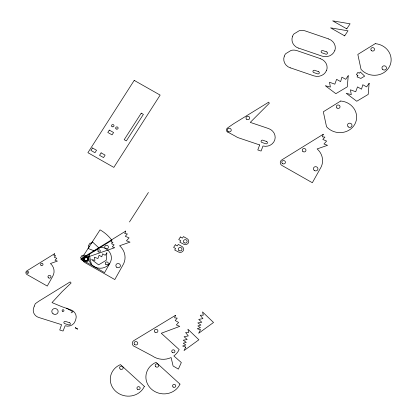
<?xml version="1.0" encoding="UTF-8"?>
<svg xmlns="http://www.w3.org/2000/svg" width="417" height="417" viewBox="0 0 417 417"><rect width="100%" height="100%" fill="white"/><g stroke="black" fill="none" stroke-linecap="round" stroke-linejoin="round"><path stroke-width="0.63" d="M84.651 261.459L80.966 259.525L100.059 229.856A37.337 34.595 7.8 0 1 111.86 240.317L111.214 242.032L112.965 242.22L111.574 243.783L114.091 244.862L112.329 246.807L114.717 247.693L81.117 259.332M109.833 263.242L104.578 272.635L94.268 266.671M129.468 221.969L148.416 192.492M346.767 28.841L350.082 23.811L332.672 20.85L346.829 28.877M344.677 35.841L347.992 30.811L330.582 27.856L344.734 35.878M111.86 240.317L84.187 257.435A2.356 2.184 7.8 0 0 84.338 261.131L94.409 266.75M71.099 312.833L72.959 311.807L66.48 308.142M328.56 38.901L305.119 30.884A10.128 9.383 7.8 0 0 299.312 30.665L293.907 33.959A9.831 9.106 7.8 0 0 292.484 36.383M298.577 48.101L322.023 56.113A10.018 9.283 7.8 0 0 334.757 50.629M320.36 58.625L296.92 50.613A10.128 9.383 7.8 0 0 291.113 50.394L285.708 53.684A9.831 9.106 7.8 0 0 284.29 56.107M290.378 67.825L313.824 75.842A10.018 9.283 7.8 0 0 326.558 70.353M83.895 254.975L87.502 257.023M83.233 256.002L82.086 255.35L80.418 257.941L81.57 258.592M91.333 264.305L89.191 254.339A11.384 10.545 7.8 0 0 97.526 267.938A11.384 10.545 7.8 0 0 111.292 259.421A11.384 10.545 7.8 0 0 100.789 247.166M298.556 48.163A9.737 9.023 7.8 0 1 292.52 36.394M328.539 38.969A9.857 9.132 7.8 0 1 334.835 50.655M290.357 67.888A9.737 9.023 7.8 0 1 284.321 56.123M320.339 58.693A9.857 9.132 7.8 0 1 326.636 70.379M106.851 252.874L106.231 260.286L98.6 264.842L91.563 259.53L94.956 260.443L94.372 257.221L97.912 258.514L99.105 255.282L101.779 256.799L102.634 253.833L105.188 255.282L106.851 252.874M348.226 75.717L347.298 86.84L335.852 93.679L325.291 85.709L330.389 87.075L329.513 82.238L334.82 84.182L336.608 79.334L340.621 81.612L341.904 77.161L345.735 79.334L348.226 75.717M369.128 83.291L368.201 94.414L356.759 101.253L346.199 93.283L351.291 94.649L350.416 89.811L355.722 91.756L357.51 86.908L361.523 89.181L362.811 84.734L366.642 86.908L369.128 83.291M175.463 315.341L174.614 317.837L177.235 318.124L175.234 320.517L178.606 322.44L176.344 324.937L179.763 326.37L161.28 333.266L179.154 349.55A17.769 16.466 7.8 0 1 173.853 355.941L181.332 362.545L178.361 369.102L173.102 365.996L171.1 357.557A17.769 16.466 7.8 0 1 152.231 355.863L134.967 346.689A3.659 3.393 7.8 0 1 132.314 343.884A3.659 3.393 7.8 0 1 133.94 340.543L175.463 315.341M34.298 306.094L33.621 308.048A8.001 7.417 7.8 0 0 33.344 311.478C33.793 314.345 36.065 316.67 38.802 317.478L61.575 324.666L59.735 329.988L63.056 331.035L65.125 325.786A8.001 7.417 7.8 0 0 75.169 321.163L75.847 319.208A8.001 7.417 7.8 0 0 70.666 309.779L61.695 306.625L52.005 302.606L61.898 291.869L71.125 282.992L70.145 281.897L38.76 301.251L35.273 303.712L34.298 306.094M54.544 253.739L53.897 255.459L55.649 255.642L54.252 257.211L56.775 258.29L55.008 260.234L57.395 261.115L50.457 263.523A11.384 10.545 7.8 0 1 52.516 276.664L47.262 286.062L27.022 274.558A2.356 2.184 7.8 0 1 26.87 270.857L54.544 253.739M125.725 231.081L124.756 233.656L127.383 233.932L125.293 236.283L129.072 237.898L126.424 240.817L130.01 242.141L119.601 245.749A17.071 15.82 7.8 0 1 122.687 265.467L114.8 279.562L84.442 262.303A3.539 3.279 7.8 0 1 84.218 256.757L125.725 231.081M259.671 144.944L257.789 149.938L261.084 151.063L262.986 146.018A9.888 9.164 7.8 0 0 274.787 139.893A9.888 9.164 7.8 0 0 268.501 128.53L250.257 122.384L269.314 103.27L268.704 102.17L233.775 123.646L227.76 127.79A2.862 2.648 7.8 0 0 228.928 132.695L235.84 136.448A9.888 9.164 7.8 0 0 238.555 137.829L259.671 144.944M323.264 134.253L322.294 136.833L324.921 137.104L322.831 139.46L326.61 141.071L323.962 143.995L327.548 145.319L317.139 148.921A17.071 15.82 7.8 0 1 320.225 168.64L312.338 182.735L281.981 165.476A3.539 3.279 7.8 0 1 281.756 159.93L323.264 134.253M185.747 347.116L184.027 350.567L198.893 339.777L187.911 329.206L188.682 332.485L185.612 332.521L188.296 335.925L184.095 336.691L187.181 339.553L183.219 340.204L186.274 342.341L183.272 343.227L185.805 344.963L182.641 346.016L185.747 347.116M200.374 329.826L198.654 333.272L213.52 322.482L202.537 311.916L203.308 315.195L200.238 315.231L202.923 318.63L198.721 319.396L201.807 322.258L197.846 322.909L200.9 325.046L197.898 325.932L200.431 327.673L197.267 328.721L200.374 329.826M89.238 246.546L88.102 248.485L94.383 250.935L99.074 248.11L92.397 241.886L91.26 243.575L90.14 242.991L88.227 245.967L89.238 246.546M357.901 75.467L357.051 76.926L360.887 78.412L364.661 76.155L360.272 71.974L359.418 73.241L357.854 72.396L356.42 74.627L357.901 75.467M134.211 80.387L87.904 152.69L113.836 167.394L160.144 95.092L134.211 80.387M92.506 147.978L90.927 150.433L94.972 152.726L96.546 150.271L92.506 147.978M109.296 130.104L107.784 132.45L112.069 134.879L113.58 132.528L109.296 130.104M101.117 152.862L99.538 155.317L103.531 157.584L105.11 155.124L101.117 152.862M141.243 113.169L124.193 139.695L126.335 140.91L143.385 114.378L141.243 113.169M75.441 327.705L75.295 327.929L77.562 329.216L77.708 328.987L75.441 327.705M175.291 244.805L173.623 247.401L175.63 248.537L174.692 249.997L178.377 251.931A3.477 3.221 7.8 0 0 183.131 250.883A3.477 3.221 7.8 0 0 181.906 246.437L178.299 244.393L177.298 245.947L175.291 244.805M180.399 236.976L178.731 239.567L180.769 240.724L179.831 242.183L183.516 244.117A3.477 3.221 7.8 0 0 188.275 243.069A3.477 3.221 7.8 0 0 187.045 238.623L183.438 236.58L182.438 238.133L180.399 236.976M375.222 43.665L357.828 54.424L361.039 69.378A17.071 15.82 7.8 0 0 389.311 66.902A17.071 15.82 7.8 0 0 375.222 43.665M340.715 101.018L323.321 111.777L326.532 126.726A17.071 15.82 7.8 0 0 354.804 124.256A17.071 15.82 7.8 0 0 340.715 101.018M69.462 322.69L65.511 321.444A1.256 1.162 7.8 0 0 63.937 322.169A1.256 1.162 7.8 0 0 64.75 323.649L68.696 324.895A1.256 1.162 7.8 0 0 70.275 324.171A1.256 1.162 7.8 0 0 69.462 322.69M326.647 51.89L322.852 50.593A1.293 1.199 7.8 0 0 321.205 51.301A1.293 1.199 7.8 0 0 322.002 52.839L325.797 54.137A1.293 1.199 7.8 0 0 327.439 53.428A1.293 1.199 7.8 0 0 326.647 51.89M318.447 71.615L314.653 70.317A1.293 1.199 7.8 0 0 313.005 71.026A1.293 1.199 7.8 0 0 313.803 72.568L317.598 73.866A1.293 1.199 7.8 0 0 319.245 73.157A1.293 1.199 7.8 0 0 318.447 71.615M266.583 141.514L262.788 140.216A1.293 1.199 7.8 0 0 261.146 140.925A1.293 1.199 7.8 0 0 261.939 142.468L265.738 143.766A1.293 1.199 7.8 0 0 267.38 143.057A1.293 1.199 7.8 0 0 266.583 141.514M179.977 384.125L156.067 362.342A17.769 16.466 7.8 0 0 151.34 389.056A17.769 16.466 7.8 0 0 179.977 384.125M144.371 386.392L120.456 364.609A17.769 16.466 7.8 0 0 115.728 391.328A17.769 16.466 7.8 0 0 144.371 386.392M246.65 119.278A1.866 1.731 7.8 0 0 249.684 118.313A1.866 1.731 7.8 0 0 247.213 116.338A1.866 1.731 7.8 0 0 246.65 119.278M228.073 131.501A1.976 1.83 7.8 0 0 231.232 130.344A1.976 1.83 7.8 0 0 228.521 128.358A1.976 1.83 7.8 0 0 228.073 131.501M282.434 163.532A1.83 1.694 7.8 0 0 285.41 162.588A1.83 1.694 7.8 0 0 282.992 160.649A1.83 1.694 7.8 0 0 282.434 163.532M302.914 151.517A1.866 1.731 7.8 0 0 305.953 150.553A1.866 1.731 7.8 0 0 303.482 148.577A1.866 1.731 7.8 0 0 302.914 151.517M314.215 170.402A2.288 2.121 7.8 0 0 317.921 169.187A2.288 2.121 7.8 0 0 314.866 166.79A2.288 2.121 7.8 0 0 314.215 170.402M40.975 265.254A1.246 1.152 7.8 0 0 43.003 264.607A1.246 1.152 7.8 0 0 41.356 263.289A1.246 1.152 7.8 0 0 40.975 265.254M48.508 277.842A1.527 1.413 7.8 0 0 50.978 277.029A1.527 1.413 7.8 0 0 48.945 275.434A1.527 1.413 7.8 0 0 48.508 277.842M27.22 273.046A0.933 0.865 7.8 0 0 28.742 272.567A0.933 0.865 7.8 0 0 27.506 271.576A0.933 0.865 7.8 0 0 27.22 273.046M184.079 242.694A1.866 1.731 7.8 0 0 187.118 241.73A1.866 1.731 7.8 0 0 184.648 239.749A1.866 1.731 7.8 0 0 184.079 242.694M348.273 126.893A2.288 2.121 7.8 0 0 351.979 125.673A2.288 2.121 7.8 0 0 348.925 123.281A2.288 2.121 7.8 0 0 348.273 126.893M336.978 108.008A1.866 1.731 7.8 0 0 340.011 107.044A1.866 1.731 7.8 0 0 337.541 105.063A1.866 1.731 7.8 0 0 336.978 108.008M371.484 50.655A1.866 1.731 7.8 0 0 374.518 49.691A1.866 1.731 7.8 0 0 372.047 47.715A1.866 1.731 7.8 0 0 371.484 50.655M382.78 69.54A2.288 2.121 7.8 0 0 386.486 68.325A2.288 2.121 7.8 0 0 383.432 65.928A2.288 2.121 7.8 0 0 382.78 69.54M53.058 313.782A3.18 2.945 7.8 0 0 58.13 311.9A3.18 2.945 7.8 0 0 53.751 308.726A3.18 2.945 7.8 0 0 53.058 313.782M62.446 311.218A0.933 0.865 7.8 0 0 63.963 310.738A0.933 0.865 7.8 0 0 62.727 309.748A0.933 0.865 7.8 0 0 62.446 311.218M84.27 261.198A2.81 2.606 7.8 0 0 88.842 259.749A2.81 2.606 7.8 0 0 85.12 256.768A2.81 2.606 7.8 0 0 84.27 261.198M105.829 264.414A1.527 1.413 7.8 0 0 108.3 263.601A1.527 1.413 7.8 0 0 106.262 262.006A1.527 1.413 7.8 0 0 105.829 264.414M98.297 251.826A1.246 1.152 7.8 0 0 100.32 251.18A1.246 1.152 7.8 0 0 98.673 249.861A1.246 1.152 7.8 0 0 98.297 251.826M84.875 260.542A1.866 1.731 7.8 0 0 87.914 259.577A1.866 1.731 7.8 0 0 85.443 257.597A1.866 1.731 7.8 0 0 84.875 260.542M111.991 126.58A1.235 1.147 7.8 0 0 113.992 125.924A1.235 1.147 7.8 0 0 112.345 124.631A1.235 1.147 7.8 0 0 111.991 126.58M116.108 128.916A1.235 1.147 7.8 0 0 118.11 128.259A1.235 1.147 7.8 0 0 116.463 126.966A1.235 1.147 7.8 0 0 116.108 128.916M178.94 250.487A1.866 1.731 7.8 0 0 181.979 249.522A1.866 1.731 7.8 0 0 179.503 247.542A1.866 1.731 7.8 0 0 178.94 250.487M116.677 267.229A2.288 2.121 7.8 0 0 120.383 266.01A2.288 2.121 7.8 0 0 117.328 263.617A2.288 2.121 7.8 0 0 116.677 267.229M105.376 248.344A1.866 1.731 7.8 0 0 108.415 247.38A1.866 1.731 7.8 0 0 105.944 245.399A1.866 1.731 7.8 0 0 105.376 248.344M84.896 260.359A1.83 1.694 7.8 0 0 87.872 259.41A1.83 1.694 7.8 0 0 85.454 257.477A1.83 1.694 7.8 0 0 84.896 260.359M134.759 344.567A1.84 1.704 7.8 0 0 137.74 343.587A1.84 1.704 7.8 0 0 135.28 341.659A1.84 1.704 7.8 0 0 134.759 344.567M172.289 352.428A1.616 1.496 7.8 0 0 174.921 351.609A1.616 1.496 7.8 0 0 172.794 349.884A1.616 1.496 7.8 0 0 172.289 352.428M154.968 332.172A1.793 1.663 7.8 0 0 157.897 331.286A1.793 1.663 7.8 0 0 155.557 329.357A1.793 1.663 7.8 0 0 154.968 332.172M120.185 369.014A1.793 1.663 7.8 0 0 123.114 368.133A1.793 1.663 7.8 0 0 120.768 366.199A1.793 1.663 7.8 0 0 120.185 369.014M137.501 389.269A1.616 1.496 7.8 0 0 140.133 388.451A1.616 1.496 7.8 0 0 138.011 386.726A1.616 1.496 7.8 0 0 137.501 389.269M155.791 366.746A1.793 1.663 7.8 0 0 158.721 365.86A1.793 1.663 7.8 0 0 156.38 363.932A1.793 1.663 7.8 0 0 155.791 366.746M173.112 387.002A1.616 1.496 7.8 0 0 175.745 386.184A1.616 1.496 7.8 0 0 173.618 384.458A1.616 1.496 7.8 0 0 173.112 387.002"/></g></svg>
